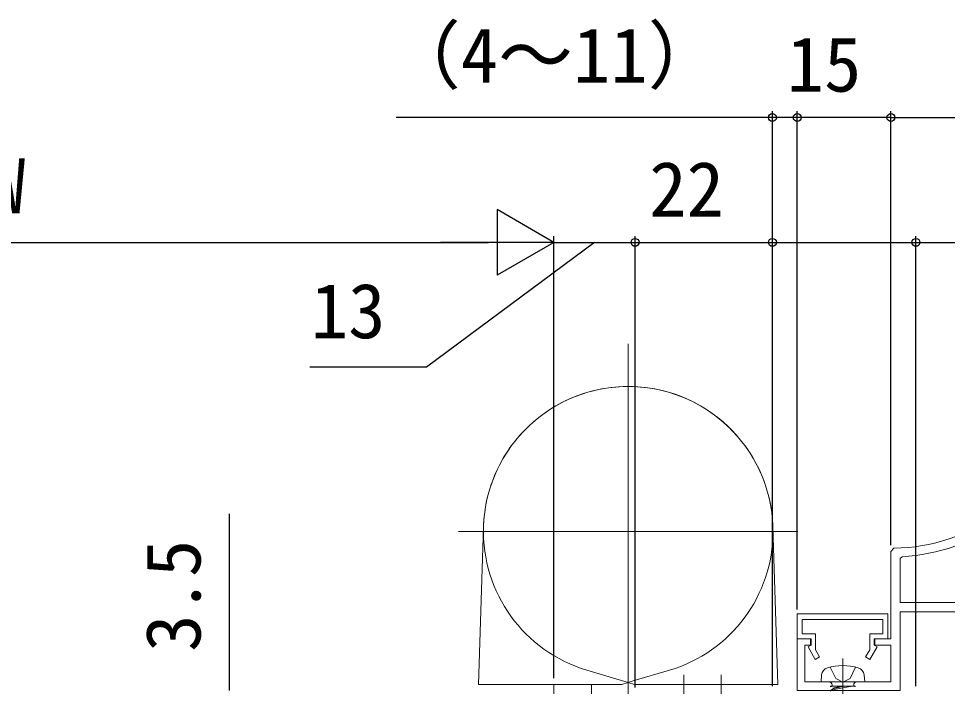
# Model space of a CAD drawing. Units: millimetres, scale not verified. Extents: x -525 to 525, y -783 to 779.
# Drawn here: x 89.1 to 238, y -242.7 to -135.8 of the extents above; entities that cross this region are included whole.
import ezdxf
from ezdxf.enums import TextEntityAlignment as Align

# ---------------------------------------------------------------- set-up
doc = ezdxf.new("R2010")
doc.units = ezdxf.units.MM
doc.header["$LTSCALE"] = 4
doc.layers.add('0-2_YKK_11', color=30, linetype='Continuous', lineweight=18)
doc.layers.add('0-5_YKK_13', color=4, linetype='Continuous', lineweight=18)
doc.layers.add('0-6_YKK_D', color=6, linetype='Continuous')
doc.styles.add('ＭＳ ゴシック', font='')
doc.styles.get('ＭＳ ゴシック').set_extended_font_data('MS Gothic')

msp = doc.modelspace()

# ---------------------------------------------------------------- linework, layer by layer
at = {"layer": '0-2_YKK_11'}
for points in [[(229.389, -220.614), (228.897, -221.114), (228.897, -235.118), (226.197, -235.118), (226.197, -236.118), (228.897, -236.118), (228.897, -242.018), (215.097, -242.018), (215.097, -236.118), (216.097, -236.118), (216.097, -235.118), (213.897, -235.118), (213.897, -243.418), (230.397, -243.418), (230.397, -230.818), (241.647, -230.818)], [(241.647, -229.318), (230.397, -229.318), (230.397, -222.267), (230.68, -221.967)]]:
    msp.add_lwpolyline(points, dxfattribs=at)
msp.add_lwpolyline([(228.397, -231.118), (213.897, -231.118), (213.897, -235.118), (215.997, -235.118), (215.997, -236.218), (215.624, -236.433), (216.769, -238.418), (217.462, -238.018), (216.797, -236.865), (216.797, -234.318), (214.697, -234.318), (214.697, -232.018), (227.597, -232.018), (227.597, -234.318), (225.497, -234.318), (225.497, -236.865), (224.831, -238.018), (225.524, -238.418), (226.67, -236.433), (226.297, -236.218), (226.297, -235.118), (228.397, -235.118)], close=True, dxfattribs=at)
for radius, start, end in [(30, 270.93931, 305.34622), (31.4, 273.25513, 304.82562)]:
    msp.add_arc((228.897, -190.618), radius, start, end, dxfattribs=at)
at = {"layer": '0-5_YKK_13'}
for p, q in [((186.8, -245.118), (186.8, -187.885)), ((162.8, -242.418), (163.612, -217.172)), ((210.8, -242.418), (209.988, -217.172)), ((214, -217.918), (159.6, -217.918)), ((221.197, -238.264), (221.197, -252.948)), ((186.8, -242.121), (180.191, -240.157)), ((187.61, -241.88), (193.409, -240.157)), ((195.7, -288.418), (195.7, -240.918)), ((201.7, -288.418), (201.7, -240.918)), ((217.697, -242.018), (217.795, -240.899)), ((224.697, -242.018), (224.599, -240.899)), ((162.8, -242.418), (185.8, -242.418)), ((174.9, -290.318), (174.9, -242.418)), ((180.9, -242.418), (180.9, -290.318)), ((185.8, -242.418), (186.8, -242.121)), ((186.8, -242.121), (187.61, -241.88)), ((187.8, -242.418), (186.8, -242.121)), ((210.8, -242.418), (187.8, -242.418)), ((224.697, -242.018), (217.697, -242.018)), ((219.467, -242.518), (219.467, -242.718)), ((222.927, -242.518), (222.927, -242.718)), ((223.176, -242.718), (219.218, -242.718)), ((220.996, -242.718), (219.597, -243.024)), ((223.176, -242.718), (223.176, -242.805))]:
    msp.add_line(p, q, dxfattribs=at)
for points in [[(219.147, -239.654), (220.052, -241.47), (221.197, -242.078)], [(223.247, -239.654), (222.342, -241.47), (221.197, -242.078)], [(219.218, -242.718), (219.218, -242.805), (219.711, -242.718)], [(222.682, -242.718), (219.218, -243.331), (219.218, -243.505)], [(219.218, -243.331), (219.597, -243.112), (221.397, -242.718)]]:
    msp.add_lwpolyline(points, dxfattribs=at)
for centre, radius, start, end in [((186.8, -217.918), 23.2, 1.84219, 180), ((186.8, -217.918), 23.2, 0, 178.15781), ((186.8, -217.918), 23.2, 178.15781, 253.44887), ((186.8, -217.918), 23.2, 286.55113, 0), ((221.197, -248.418), 9, 74.11915, 105.88085), ((219.09, -241.012), 1.3, 105.88085, 175), ((223.304, -241.012), 1.3, 5, 74.11915), ((218.967, -242.518), 0.5, 0, 90), ((223.427, -242.518), 0.5, 90, 180)]:
    msp.add_arc(centre, radius, start, end, dxfattribs=at)
at = {"layer": '0-6_YKK_D'}
for p, q in [((209.9, -242.718), (209.9, -150.618)), ((213.897, -230.418), (213.897, -150.618)), ((213.897, -230.418), (213.897, -150.618)), ((228.897, -151.618), (213.897, -151.618)), ((228.897, -220.114), (228.897, -150.618)), ((228.897, -220.114), (228.897, -150.618)), ((228.897, -151.618), (308.897, -151.618)), ((174.9, -171.618), (165.807, -166.368)), ((165.807, -166.368), (165.807, -176.868)), ((174.9, -241.418), (174.9, -170.618)), ((174.9, -241.418), (174.9, -170.618)), ((187.9, -242.918), (187.9, -170.618)), ((187.9, -242.715), (187.9, -170.618)), ((209.9, -242.715), (209.9, -170.618)), ((209.9, -242.718), (209.9, -170.618)), ((232.9, -242.718), (232.9, -170.618)), ((15.9, -171.618), (164.4, -171.618)), ((174.9, -171.618), (156.713, -171.618)), ((174.9, -171.618), (165.807, -176.868)), ((174.9, -171.618), (187.9, -171.618)), ((187.9, -171.618), (209.9, -171.618)), ((122.9, -243.418), (122.9, -215.091))]:
    msp.add_line(p, q, dxfattribs=at)
for points in [[(213.897, -151.618), (209.9, -151.618), (149.6, -151.618)], [(181.4, -171.618), (154.5, -191.618), (135.773, -191.618)], [(209.9, -171.618), (232.9, -171.618), (256.268, -171.618)]]:
    msp.add_lwpolyline(points, dxfattribs=at)
for centre in [(209.9, -151.618), (213.897, -151.618), (213.897, -151.618), (228.897, -151.618), (228.897, -151.618), (187.9, -171.618), (187.9, -171.618), (209.9, -171.618), (209.9, -171.618), (232.9, -171.618)]:
    msp.add_circle(centre, 0.637, dxfattribs=at)

# ---------------------------------------------------------------- texts
at = {"layer": '0-6_YKK_D', "style": 'ＭＳ ゴシック'}
for s, p in [('（4～11）', (147.964, -148.686)), ('15', (212.192, -150.118)), ('DSW', (72.252, -169.618)), ('22', (190.173, -170.118)), ('13', (135.932, -189.618))]:
    msp.add_text(s, height=8.798, dxfattribs=at).set_placement(p, align=Align.BOTTOM_LEFT)
msp.add_text('3.5', height=8.798, rotation=90, dxfattribs=at).set_placement((120.9, -237.204), align=Align.BOTTOM_LEFT)

doc.saveas('drawing.dxf')
